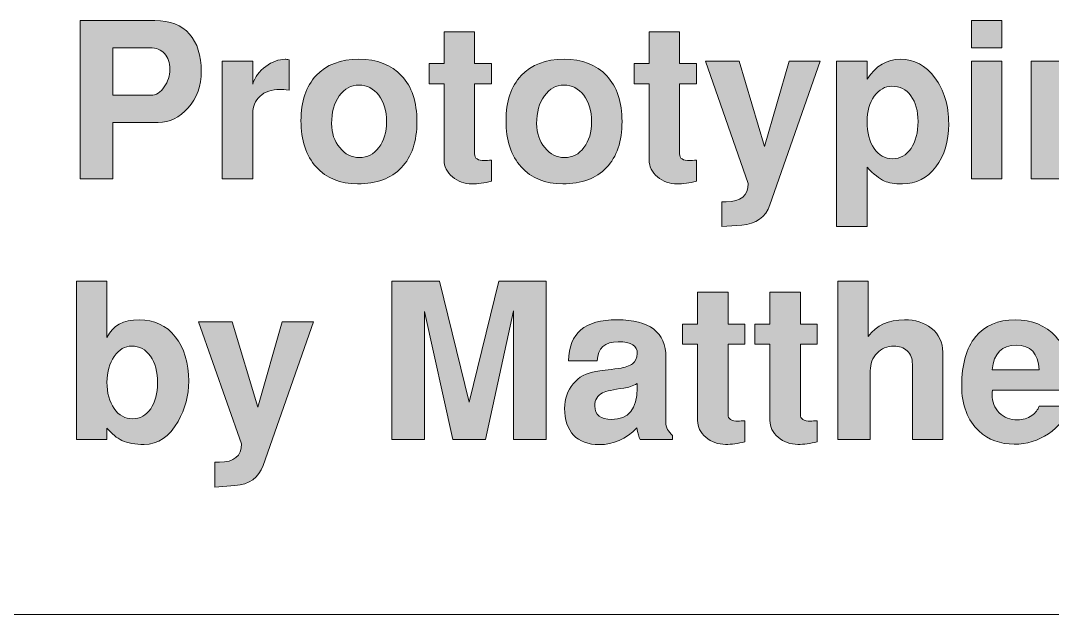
# Model space of a CAD drawing. Header units: inches. Extents: x 0.67 to 3.67, y -4.7 to -0.47.
# Drawn here: x 1.581 to 2.175, y -2.552 to -2.21 of the extents above; entities that cross this region are included whole.
import ezdxf

# ---------------------------------------------------------------- set-up
doc = ezdxf.new("R2010")
doc.units = ezdxf.units.IN
doc.header["$MEASUREMENT"] = 0
doc.layers.add('Layer 1', color=7, linetype='Continuous')

# ---------------------------------------------------------------- blocks, each defined once
blk = doc.blocks.new('block 4')
at = {"layer": 'Layer 1', "color": 7, "lineweight": 5, "true_color": 0xffffff}
blk.add_lwpolyline([(0.87385, -2.5515), (3.67487, -2.5515)], dxfattribs=at)
blk = doc.blocks.new('block 3')
at = {"layer": 'Layer 1'}
blk.add_blockref('block 4', (0, 0), dxfattribs=at)
blk = doc.blocks.new('block 2')
at = {"layer": 'Layer 1'}
blk.add_blockref('block 3', (0, 0), dxfattribs=at)
blk = doc.blocks.new('block 28')
at = {"layer": 'Layer 1', "true_color": 0xed1f24}
h = blk.add_hatch(color=240, dxfattribs=at)
h.dxf.hatch_style = 2
edge = h.paths.add_edge_path()
edge.add_spline(control_points=[(1.68511, -2.23876), (1.68511, -2.24717), (1.6826, -2.25419), (1.67761, -2.25982), (1.67261, -2.26544), (1.66686, -2.26826), (1.66035, -2.26826), (1.66035, -2.26826), (1.63423, -2.26826), (1.63423, -2.26826), (1.63423, -2.26826), (1.63423, -2.30075), (1.63423, -2.30075), (1.63423, -2.30075), (1.61548, -2.30075), (1.61548, -2.30075), (1.61548, -2.30075), (1.61548, -2.20963), (1.61548, -2.20963), (1.61548, -2.20963), (1.65835, -2.20963), (1.65835, -2.20963), (1.66719, -2.20963), (1.67386, -2.21221), (1.67835, -2.21738), (1.68285, -2.22255), (1.68511, -2.22968), (1.68511, -2.23876)], knot_values=[0, 0, 0, 0, 1, 1, 1, 2, 2, 2, 3, 3, 3, 4, 4, 4, 5, 5, 5, 6, 6, 6, 7, 7, 7, 8, 8, 8, 9, 9, 9, 9], degree=3, periodic=1)
edge = h.paths.add_edge_path()
edge.add_spline(control_points=[(1.66698, -2.23763), (1.66698, -2.23388), (1.66598, -2.23088), (1.66398, -2.22863), (1.66198, -2.22638), (1.65919, -2.22525), (1.65561, -2.22525), (1.65561, -2.22525), (1.63423, -2.22525), (1.63423, -2.22525), (1.63423, -2.22525), (1.63423, -2.25263), (1.63423, -2.25263), (1.63423, -2.25263), (1.6561, -2.25263), (1.6561, -2.25263), (1.65911, -2.25263), (1.66169, -2.251), (1.66385, -2.24776), (1.66593, -2.24475), (1.66698, -2.24138), (1.66698, -2.23763)], knot_values=[0, 0, 0, 0, 1, 1, 1, 2, 2, 2, 3, 3, 3, 4, 4, 4, 5, 5, 5, 6, 6, 6, 7, 7, 7, 7], degree=3, periodic=1)
h = blk.add_hatch(color=240, dxfattribs=at)
h.dxf.hatch_style = 2
h.paths.add_polyline_path([(2.14586, -2.22525), (2.12836, -2.22525), (2.12836, -2.20963), (2.14586, -2.20963)])
h.paths.add_polyline_path([(2.14586, -2.30075), (2.12836, -2.30075), (2.12836, -2.23301), (2.14586, -2.23301)])
h = blk.add_hatch(color=240, dxfattribs=at)
h.dxf.hatch_style = 2
edge = h.paths.add_edge_path()
edge.add_spline(control_points=[(1.85211, -2.30213), (1.84802, -2.30313), (1.84431, -2.30363), (1.84098, -2.30363), (1.83657, -2.30363), (1.83278, -2.30227), (1.82961, -2.29957), (1.82644, -2.29686), (1.82486, -2.29363), (1.82486, -2.28988), (1.82486, -2.28988), (1.82486, -2.24601), (1.82486, -2.24601), (1.82486, -2.24601), (1.81623, -2.24601), (1.81623, -2.24601), (1.81623, -2.24601), (1.81623, -2.23438), (1.81623, -2.23438), (1.81623, -2.23438), (1.82486, -2.23438), (1.82486, -2.23438), (1.82486, -2.23438), (1.82486, -2.216), (1.82486, -2.216), (1.82486, -2.216), (1.84236, -2.216), (1.84236, -2.216), (1.84236, -2.216), (1.84236, -2.23438), (1.84236, -2.23438), (1.84236, -2.23438), (1.85211, -2.23438), (1.85211, -2.23438), (1.85211, -2.23438), (1.85211, -2.24601), (1.85211, -2.24601), (1.85211, -2.24601), (1.84236, -2.24601), (1.84236, -2.24601), (1.84236, -2.24601), (1.84236, -2.28638), (1.84236, -2.28638), (1.84236, -2.28896), (1.84431, -2.29026), (1.84823, -2.29026), (1.84915, -2.29017), (1.85044, -2.29009), (1.85211, -2.29001), (1.85211, -2.29001), (1.85211, -2.30213), (1.85211, -2.30213)], knot_values=[0, 0, 0, 0, 1, 1, 1, 2, 2, 2, 3, 3, 3, 4, 4, 4, 5, 5, 5, 6, 6, 6, 7, 7, 7, 8, 8, 8, 9, 9, 9, 10, 10, 10, 11, 11, 11, 12, 12, 12, 13, 13, 13, 14, 14, 14, 15, 15, 15, 16, 16, 16, 17, 17, 17, 17], degree=3, periodic=1)
h = blk.add_hatch(color=240, dxfattribs=at)
h.dxf.hatch_style = 2
edge = h.paths.add_edge_path()
edge.add_spline(control_points=[(1.97011, -2.30213), (1.96602, -2.30313), (1.96231, -2.30363), (1.95898, -2.30363), (1.95457, -2.30363), (1.95078, -2.30227), (1.94761, -2.29957), (1.94444, -2.29686), (1.94286, -2.29363), (1.94286, -2.28988), (1.94286, -2.28988), (1.94286, -2.24601), (1.94286, -2.24601), (1.94286, -2.24601), (1.93423, -2.24601), (1.93423, -2.24601), (1.93423, -2.24601), (1.93423, -2.23438), (1.93423, -2.23438), (1.93423, -2.23438), (1.94286, -2.23438), (1.94286, -2.23438), (1.94286, -2.23438), (1.94286, -2.216), (1.94286, -2.216), (1.94286, -2.216), (1.96036, -2.216), (1.96036, -2.216), (1.96036, -2.216), (1.96036, -2.23438), (1.96036, -2.23438), (1.96036, -2.23438), (1.97011, -2.23438), (1.97011, -2.23438), (1.97011, -2.23438), (1.97011, -2.24601), (1.97011, -2.24601), (1.97011, -2.24601), (1.96036, -2.24601), (1.96036, -2.24601), (1.96036, -2.24601), (1.96036, -2.28638), (1.96036, -2.28638), (1.96036, -2.28896), (1.96231, -2.29026), (1.96623, -2.29026), (1.96715, -2.29017), (1.96844, -2.29009), (1.97011, -2.29001), (1.97011, -2.29001), (1.97011, -2.30213), (1.97011, -2.30213)], knot_values=[0, 0, 0, 0, 1, 1, 1, 2, 2, 2, 3, 3, 3, 4, 4, 4, 5, 5, 5, 6, 6, 6, 7, 7, 7, 8, 8, 8, 9, 9, 9, 10, 10, 10, 11, 11, 11, 12, 12, 12, 13, 13, 13, 14, 14, 14, 15, 15, 15, 16, 16, 16, 17, 17, 17, 17], degree=3, periodic=1)
h = blk.add_hatch(color=240, dxfattribs=at)
h.dxf.hatch_style = 2
edge = h.paths.add_edge_path()
edge.add_spline(control_points=[(1.7356, -2.24963), (1.73327, -2.24938), (1.73156, -2.24925), (1.73048, -2.24925), (1.72556, -2.24925), (1.72171, -2.25057), (1.71891, -2.25319), (1.71612, -2.25582), (1.71473, -2.25913), (1.71473, -2.26313), (1.71473, -2.26313), (1.71473, -2.30075), (1.71473, -2.30075), (1.71473, -2.30075), (1.69722, -2.30075), (1.69722, -2.30075), (1.69722, -2.30075), (1.69722, -2.23301), (1.69722, -2.23301), (1.69722, -2.23301), (1.71473, -2.23301), (1.71473, -2.23301), (1.71473, -2.23301), (1.71473, -2.24613), (1.71473, -2.24613), (1.71598, -2.24213), (1.71848, -2.23876), (1.72223, -2.236), (1.72598, -2.23326), (1.72973, -2.23188), (1.73348, -2.23188), (1.73389, -2.23188), (1.73461, -2.23196), (1.7356, -2.23213), (1.7356, -2.23213), (1.7356, -2.24963), (1.7356, -2.24963)], knot_values=[0, 0, 0, 0, 1, 1, 1, 2, 2, 2, 3, 3, 3, 4, 4, 4, 5, 5, 5, 6, 6, 6, 7, 7, 7, 8, 8, 8, 9, 9, 9, 10, 10, 10, 11, 11, 11, 12, 12, 12, 12], degree=3, periodic=1)
h = blk.add_hatch(color=240, dxfattribs=at)
h.dxf.hatch_style = 2
edge = h.paths.add_edge_path()
edge.add_spline(control_points=[(1.80923, -2.26775), (1.80923, -2.27917), (1.80625, -2.288), (1.80029, -2.29426), (1.79433, -2.3005), (1.78594, -2.30363), (1.7751, -2.30363), (1.76501, -2.30363), (1.75706, -2.30038), (1.75123, -2.29388), (1.7454, -2.28738), (1.74248, -2.2785), (1.74248, -2.26725), (1.74248, -2.25617), (1.7454, -2.2475), (1.75123, -2.24125), (1.75706, -2.23501), (1.76527, -2.23188), (1.77585, -2.23188), (1.78635, -2.23188), (1.79454, -2.23505), (1.80042, -2.24138), (1.80629, -2.24771), (1.80923, -2.2565), (1.80923, -2.26775)], knot_values=[0, 0, 0, 0, 1, 1, 1, 2, 2, 2, 3, 3, 3, 4, 4, 4, 5, 5, 5, 6, 6, 6, 7, 7, 7, 8, 8, 8, 8], degree=3, periodic=1)
edge = h.paths.add_edge_path()
edge.add_spline(control_points=[(1.79173, -2.26782), (1.79173, -2.26158), (1.79023, -2.25652), (1.78722, -2.25261), (1.78423, -2.2487), (1.78044, -2.24675), (1.77585, -2.24675), (1.77127, -2.24675), (1.7675, -2.24883), (1.76454, -2.25298), (1.76158, -2.25714), (1.7601, -2.26246), (1.7601, -2.26893), (1.7601, -2.27434), (1.76166, -2.27895), (1.76479, -2.28277), (1.76792, -2.28659), (1.77168, -2.28851), (1.7761, -2.28851), (1.78069, -2.28851), (1.78444, -2.28657), (1.78735, -2.28271), (1.79027, -2.27885), (1.79173, -2.27389), (1.79173, -2.26782)], knot_values=[0, 0, 0, 0, 1, 1, 1, 2, 2, 2, 3, 3, 3, 4, 4, 4, 5, 5, 5, 6, 6, 6, 7, 7, 7, 8, 8, 8, 8], degree=3, periodic=1)
h = blk.add_hatch(color=240, dxfattribs=at)
h.dxf.hatch_style = 2
edge = h.paths.add_edge_path()
edge.add_spline(control_points=[(1.92724, -2.26775), (1.92724, -2.27917), (1.92426, -2.288), (1.9183, -2.29426), (1.91234, -2.3005), (1.90394, -2.30363), (1.89311, -2.30363), (1.88302, -2.30363), (1.87507, -2.30038), (1.86924, -2.29388), (1.8634, -2.28738), (1.86049, -2.2785), (1.86049, -2.26725), (1.86049, -2.25617), (1.8634, -2.2475), (1.86924, -2.24125), (1.87507, -2.23501), (1.88327, -2.23188), (1.89386, -2.23188), (1.90436, -2.23188), (1.91255, -2.23505), (1.91842, -2.24138), (1.9243, -2.24771), (1.92724, -2.2565), (1.92724, -2.26775)], knot_values=[0, 0, 0, 0, 1, 1, 1, 2, 2, 2, 3, 3, 3, 4, 4, 4, 5, 5, 5, 6, 6, 6, 7, 7, 7, 8, 8, 8, 8], degree=3, periodic=1)
edge = h.paths.add_edge_path()
edge.add_spline(control_points=[(1.90974, -2.26782), (1.90974, -2.26158), (1.90824, -2.25652), (1.90523, -2.25261), (1.90224, -2.2487), (1.89844, -2.24675), (1.89386, -2.24675), (1.88928, -2.24675), (1.8855, -2.24883), (1.88255, -2.25298), (1.87959, -2.25714), (1.87811, -2.26246), (1.87811, -2.26893), (1.87811, -2.27434), (1.87967, -2.27895), (1.8828, -2.28277), (1.88593, -2.28659), (1.88969, -2.28851), (1.89411, -2.28851), (1.8987, -2.28851), (1.90245, -2.28657), (1.90536, -2.28271), (1.90828, -2.27885), (1.90974, -2.27389), (1.90974, -2.26782)], knot_values=[0, 0, 0, 0, 1, 1, 1, 2, 2, 2, 3, 3, 3, 4, 4, 4, 5, 5, 5, 6, 6, 6, 7, 7, 7, 8, 8, 8, 8], degree=3, periodic=1)
h = blk.add_hatch(color=240, dxfattribs=at)
h.dxf.hatch_style = 2
edge = h.paths.add_edge_path()
edge.add_spline(control_points=[(2.11523, -2.26913), (2.11523, -2.27913), (2.11278, -2.28738), (2.10786, -2.29388), (2.10295, -2.30038), (2.09652, -2.30363), (2.08861, -2.30363), (2.08411, -2.30363), (2.08065, -2.30309), (2.07823, -2.302), (2.0754, -2.30075), (2.07207, -2.29809), (2.06824, -2.29401), (2.06824, -2.29401), (2.06824, -2.32825), (2.06824, -2.32825), (2.06824, -2.32825), (2.05073, -2.32825), (2.05073, -2.32825), (2.05073, -2.32825), (2.05073, -2.23301), (2.05073, -2.23301), (2.05073, -2.23301), (2.06824, -2.23301), (2.06824, -2.23301), (2.06824, -2.23301), (2.06824, -2.24325), (2.06824, -2.24325), (2.07332, -2.23567), (2.07973, -2.23188), (2.08748, -2.23188), (2.0954, -2.23188), (2.102, -2.23542), (2.1073, -2.24251), (2.11259, -2.24959), (2.11523, -2.25846), (2.11523, -2.26913)], knot_values=[0, 0, 0, 0, 1, 1, 1, 2, 2, 2, 3, 3, 3, 4, 4, 4, 5, 5, 5, 6, 6, 6, 7, 7, 7, 8, 8, 8, 9, 9, 9, 10, 10, 10, 11, 11, 11, 12, 12, 12, 12], degree=3, periodic=1)
edge = h.paths.add_edge_path()
edge.add_spline(control_points=[(2.09761, -2.26763), (2.09761, -2.26155), (2.09624, -2.25665), (2.09349, -2.25294), (2.09074, -2.24923), (2.08711, -2.24738), (2.08261, -2.24738), (2.07861, -2.24738), (2.07522, -2.24932), (2.07242, -2.25319), (2.06963, -2.25707), (2.06824, -2.26192), (2.06824, -2.26775), (2.06824, -2.27417), (2.06959, -2.27934), (2.0723, -2.28326), (2.07501, -2.28717), (2.07857, -2.28913), (2.08299, -2.28913), (2.08731, -2.28913), (2.09084, -2.28717), (2.09355, -2.28326), (2.09625, -2.27934), (2.09761, -2.27413), (2.09761, -2.26763)], knot_values=[0, 0, 0, 0, 1, 1, 1, 2, 2, 2, 3, 3, 3, 4, 4, 4, 5, 5, 5, 6, 6, 6, 7, 7, 7, 8, 8, 8, 8], degree=3, periodic=1)
h = blk.add_hatch(color=240, dxfattribs=at)
h.dxf.hatch_style = 2
edge = h.paths.add_edge_path()
edge.add_spline(control_points=[(2.223, -2.30075), (2.223, -2.30075), (2.20549, -2.30075), (2.20549, -2.30075), (2.20549, -2.30075), (2.20549, -2.25425), (2.20549, -2.25425), (2.20549, -2.25176), (2.20445, -2.24978), (2.20237, -2.24832), (2.20028, -2.24686), (2.19745, -2.24613), (2.19387, -2.24613), (2.18995, -2.24613), (2.18668, -2.24717), (2.18405, -2.24925), (2.18143, -2.25134), (2.18011, -2.25396), (2.18011, -2.25713), (2.18011, -2.25713), (2.18011, -2.30075), (2.18011, -2.30075), (2.18011, -2.30075), (2.16262, -2.30075), (2.16262, -2.30075), (2.16262, -2.30075), (2.16262, -2.23301), (2.16262, -2.23301), (2.16262, -2.23301), (2.18011, -2.23301), (2.18011, -2.23301), (2.18011, -2.23301), (2.18011, -2.24313), (2.18011, -2.24313), (2.18403, -2.23563), (2.18995, -2.23188), (2.19787, -2.23188), (2.20545, -2.23188), (2.21153, -2.23384), (2.21612, -2.23775), (2.2207, -2.24167), (2.223, -2.24684), (2.223, -2.25326), (2.223, -2.25326), (2.223, -2.30075), (2.223, -2.30075)], knot_values=[0, 0, 0, 0, 1, 1, 1, 2, 2, 2, 3, 3, 3, 4, 4, 4, 5, 5, 5, 6, 6, 6, 7, 7, 7, 8, 8, 8, 9, 9, 9, 10, 10, 10, 11, 11, 11, 12, 12, 12, 13, 13, 13, 14, 14, 14, 15, 15, 15, 15], degree=3, periodic=1)
h = blk.add_hatch(color=240, dxfattribs=at)
h.dxf.hatch_style = 2
edge = h.paths.add_edge_path()
edge.add_spline(control_points=[(2.04136, -2.23301), (2.04136, -2.23301), (2.01236, -2.31576), (2.01236, -2.31576), (2.00986, -2.32284), (2.00444, -2.32671), (1.99611, -2.32738), (1.99611, -2.32738), (1.98461, -2.32825), (1.98461, -2.32825), (1.98461, -2.32825), (1.98461, -2.31388), (1.98461, -2.31388), (1.98461, -2.31388), (1.98724, -2.31388), (1.98724, -2.31388), (1.99565, -2.31388), (1.99986, -2.31038), (1.99986, -2.30338), (1.99986, -2.30338), (1.97523, -2.23301), (1.97523, -2.23301), (1.97523, -2.23301), (1.99461, -2.23301), (1.99461, -2.23301), (1.99461, -2.23301), (2.00924, -2.28213), (2.00924, -2.28213), (2.00924, -2.28213), (2.02336, -2.23301), (2.02336, -2.23301), (2.02336, -2.23301), (2.04136, -2.23301), (2.04136, -2.23301)], knot_values=[0, 0, 0, 0, 1, 1, 1, 2, 2, 2, 3, 3, 3, 4, 4, 4, 5, 5, 5, 6, 6, 6, 7, 7, 7, 8, 8, 8, 9, 9, 9, 10, 10, 10, 11, 11, 11, 11], degree=3, periodic=1)
h = blk.add_hatch(color=240, dxfattribs=at)
h.dxf.hatch_style = 2
edge = h.paths.add_edge_path()
edge.add_spline(control_points=[(1.67786, -2.41725), (1.67786, -2.42542), (1.67581, -2.43313), (1.67173, -2.44038), (1.66673, -2.44921), (1.66023, -2.45363), (1.65223, -2.45363), (1.64706, -2.45363), (1.64281, -2.45287), (1.63948, -2.45138), (1.63656, -2.44996), (1.63369, -2.44758), (1.63085, -2.44425), (1.63085, -2.44425), (1.63085, -2.45075), (1.63085, -2.45075), (1.63085, -2.45075), (1.61336, -2.45075), (1.61336, -2.45075), (1.61336, -2.45075), (1.61336, -2.35963), (1.61336, -2.35963), (1.61336, -2.35963), (1.63085, -2.35963), (1.63085, -2.35963), (1.63085, -2.35963), (1.63085, -2.392), (1.63085, -2.392), (1.6341, -2.38525), (1.64027, -2.38188), (1.64935, -2.38188), (1.6581, -2.38188), (1.66504, -2.38513), (1.67017, -2.39163), (1.67529, -2.39813), (1.67786, -2.40667), (1.67786, -2.41725)], knot_values=[0, 0, 0, 0, 1, 1, 1, 2, 2, 2, 3, 3, 3, 4, 4, 4, 5, 5, 5, 6, 6, 6, 7, 7, 7, 8, 8, 8, 9, 9, 9, 10, 10, 10, 11, 11, 11, 12, 12, 12, 12], degree=3, periodic=1)
edge = h.paths.add_edge_path()
edge.add_spline(control_points=[(1.65998, -2.41825), (1.65998, -2.41184), (1.65861, -2.40669), (1.65587, -2.40281), (1.65313, -2.39894), (1.64952, -2.397), (1.64504, -2.397), (1.64114, -2.397), (1.6378, -2.39898), (1.63502, -2.40294), (1.63224, -2.4069), (1.63085, -2.41188), (1.63085, -2.41787), (1.63085, -2.42405), (1.63222, -2.42908), (1.63496, -2.433), (1.6377, -2.43692), (1.64126, -2.43888), (1.64566, -2.43888), (1.6499, -2.43888), (1.65334, -2.43694), (1.656, -2.43306), (1.65865, -2.42919), (1.65998, -2.42425), (1.65998, -2.41825)], knot_values=[0, 0, 0, 0, 1, 1, 1, 2, 2, 2, 3, 3, 3, 4, 4, 4, 5, 5, 5, 6, 6, 6, 7, 7, 7, 8, 8, 8, 8], degree=3, periodic=1)
h = blk.add_hatch(color=240, dxfattribs=at)
h.dxf.hatch_style = 2
h.paths.add_polyline_path([(1.88361, -2.45075), (1.86486, -2.45075), (1.86486, -2.37675), (1.84861, -2.45075), (1.82986, -2.45075), (1.81361, -2.37713), (1.81361, -2.45075), (1.79486, -2.45075), (1.79486, -2.35963), (1.82229, -2.35963), (1.83923, -2.42939), (1.85634, -2.35963), (1.88361, -2.35963)])
h = blk.add_hatch(color=240, dxfattribs=at)
h.dxf.hatch_style = 2
edge = h.paths.add_edge_path()
edge.add_spline(control_points=[(2.11186, -2.45075), (2.11186, -2.45075), (2.09436, -2.45075), (2.09436, -2.45075), (2.09436, -2.45075), (2.09436, -2.40752), (2.09436, -2.40752), (2.09436, -2.40427), (2.09336, -2.4017), (2.09136, -2.39982), (2.08936, -2.39794), (2.08682, -2.397), (2.08373, -2.397), (2.07982, -2.397), (2.07657, -2.39836), (2.07399, -2.40108), (2.0714, -2.40379), (2.07011, -2.40719), (2.07011, -2.41128), (2.07011, -2.41128), (2.07011, -2.45075), (2.07011, -2.45075), (2.07011, -2.45075), (2.05136, -2.45075), (2.05136, -2.45075), (2.05136, -2.45075), (2.05136, -2.35963), (2.05136, -2.35963), (2.05136, -2.35963), (2.06886, -2.35963), (2.06886, -2.35963), (2.06886, -2.35963), (2.06886, -2.3915), (2.06886, -2.3915), (2.07361, -2.38508), (2.08061, -2.38188), (2.08986, -2.38188), (2.09594, -2.38188), (2.10107, -2.3835), (2.10524, -2.38675), (2.10965, -2.39025), (2.11186, -2.39484), (2.11186, -2.4005), (2.11186, -2.4005), (2.11186, -2.45075), (2.11186, -2.45075)], knot_values=[0, 0, 0, 0, 1, 1, 1, 2, 2, 2, 3, 3, 3, 4, 4, 4, 5, 5, 5, 6, 6, 6, 7, 7, 7, 8, 8, 8, 9, 9, 9, 10, 10, 10, 11, 11, 11, 12, 12, 12, 13, 13, 13, 14, 14, 14, 15, 15, 15, 15], degree=3, periodic=1)
h = blk.add_hatch(color=240, dxfattribs=at)
h.dxf.hatch_style = 2
edge = h.paths.add_edge_path()
edge.add_spline(control_points=[(1.99799, -2.45213), (1.9939, -2.45312), (1.99019, -2.45363), (1.98686, -2.45363), (1.98245, -2.45363), (1.97866, -2.45227), (1.97549, -2.44956), (1.97232, -2.44686), (1.97074, -2.44362), (1.97074, -2.43987), (1.97074, -2.43987), (1.97074, -2.396), (1.97074, -2.396), (1.97074, -2.396), (1.96211, -2.396), (1.96211, -2.396), (1.96211, -2.396), (1.96211, -2.38438), (1.96211, -2.38438), (1.96211, -2.38438), (1.97074, -2.38438), (1.97074, -2.38438), (1.97074, -2.38438), (1.97074, -2.366), (1.97074, -2.366), (1.97074, -2.366), (1.98824, -2.366), (1.98824, -2.366), (1.98824, -2.366), (1.98824, -2.38438), (1.98824, -2.38438), (1.98824, -2.38438), (1.99799, -2.38438), (1.99799, -2.38438), (1.99799, -2.38438), (1.99799, -2.396), (1.99799, -2.396), (1.99799, -2.396), (1.98824, -2.396), (1.98824, -2.396), (1.98824, -2.396), (1.98824, -2.43637), (1.98824, -2.43637), (1.98824, -2.43896), (1.99019, -2.44025), (1.99411, -2.44025), (1.99503, -2.44017), (1.99632, -2.44008), (1.99799, -2.44), (1.99799, -2.44), (1.99799, -2.45213), (1.99799, -2.45213)], knot_values=[0, 0, 0, 0, 1, 1, 1, 2, 2, 2, 3, 3, 3, 4, 4, 4, 5, 5, 5, 6, 6, 6, 7, 7, 7, 8, 8, 8, 9, 9, 9, 10, 10, 10, 11, 11, 11, 12, 12, 12, 13, 13, 13, 14, 14, 14, 15, 15, 15, 16, 16, 16, 17, 17, 17, 17], degree=3, periodic=1)
h = blk.add_hatch(color=240, dxfattribs=at)
h.dxf.hatch_style = 2
edge = h.paths.add_edge_path()
edge.add_spline(control_points=[(2.03962, -2.45213), (2.03553, -2.45312), (2.03182, -2.45363), (2.02849, -2.45363), (2.02407, -2.45363), (2.02028, -2.45227), (2.01712, -2.44956), (2.01395, -2.44686), (2.01236, -2.44362), (2.01236, -2.43987), (2.01236, -2.43987), (2.01236, -2.396), (2.01236, -2.396), (2.01236, -2.396), (2.00374, -2.396), (2.00374, -2.396), (2.00374, -2.396), (2.00374, -2.38438), (2.00374, -2.38438), (2.00374, -2.38438), (2.01236, -2.38438), (2.01236, -2.38438), (2.01236, -2.38438), (2.01236, -2.366), (2.01236, -2.366), (2.01236, -2.366), (2.02987, -2.366), (2.02987, -2.366), (2.02987, -2.366), (2.02987, -2.38438), (2.02987, -2.38438), (2.02987, -2.38438), (2.03962, -2.38438), (2.03962, -2.38438), (2.03962, -2.38438), (2.03962, -2.396), (2.03962, -2.396), (2.03962, -2.396), (2.02987, -2.396), (2.02987, -2.396), (2.02987, -2.396), (2.02987, -2.43637), (2.02987, -2.43637), (2.02987, -2.43896), (2.03182, -2.44025), (2.03574, -2.44025), (2.03666, -2.44017), (2.03795, -2.44008), (2.03962, -2.44), (2.03962, -2.44), (2.03962, -2.45213), (2.03962, -2.45213)], knot_values=[0, 0, 0, 0, 1, 1, 1, 2, 2, 2, 3, 3, 3, 4, 4, 4, 5, 5, 5, 6, 6, 6, 7, 7, 7, 8, 8, 8, 9, 9, 9, 10, 10, 10, 11, 11, 11, 12, 12, 12, 13, 13, 13, 14, 14, 14, 15, 15, 15, 16, 16, 16, 17, 17, 17, 17], degree=3, periodic=1)
h = blk.add_hatch(color=240, dxfattribs=at)
h.dxf.hatch_style = 2
edge = h.paths.add_edge_path()
edge.add_spline(control_points=[(1.74973, -2.383), (1.74973, -2.383), (1.72073, -2.46575), (1.72073, -2.46575), (1.71823, -2.47283), (1.71281, -2.47671), (1.70448, -2.47738), (1.70448, -2.47738), (1.69298, -2.47825), (1.69298, -2.47825), (1.69298, -2.47825), (1.69298, -2.46387), (1.69298, -2.46387), (1.69298, -2.46387), (1.6956, -2.46387), (1.6956, -2.46387), (1.70402, -2.46387), (1.70823, -2.46037), (1.70823, -2.45338), (1.70823, -2.45338), (1.6836, -2.383), (1.6836, -2.383), (1.6836, -2.383), (1.70298, -2.383), (1.70298, -2.383), (1.70298, -2.383), (1.7176, -2.43213), (1.7176, -2.43213), (1.7176, -2.43213), (1.73173, -2.383), (1.73173, -2.383), (1.73173, -2.383), (1.74973, -2.383), (1.74973, -2.383)], knot_values=[0, 0, 0, 0, 1, 1, 1, 2, 2, 2, 3, 3, 3, 4, 4, 4, 5, 5, 5, 6, 6, 6, 7, 7, 7, 8, 8, 8, 9, 9, 9, 10, 10, 10, 11, 11, 11, 11], degree=3, periodic=1)
h = blk.add_hatch(color=240, dxfattribs=at)
h.dxf.hatch_style = 2
edge = h.paths.add_edge_path()
edge.add_spline(control_points=[(1.95636, -2.45075), (1.95636, -2.45075), (1.93774, -2.45075), (1.93774, -2.45075), (1.9369, -2.44942), (1.93627, -2.44721), (1.93586, -2.44413), (1.92944, -2.45054), (1.92223, -2.45375), (1.91423, -2.45375), (1.90774, -2.45375), (1.90278, -2.45194), (1.89936, -2.44832), (1.89594, -2.44469), (1.89423, -2.43954), (1.89423, -2.43287), (1.89423, -2.42737), (1.89586, -2.42267), (1.89911, -2.41875), (1.90236, -2.41484), (1.90673, -2.41246), (1.91223, -2.41163), (1.91482, -2.4113), (1.91919, -2.41071), (1.92536, -2.40988), (1.92902, -2.40929), (1.93167, -2.4084), (1.9333, -2.40719), (1.93492, -2.40598), (1.93582, -2.40405), (1.93599, -2.40137), (1.93623, -2.3968), (1.93261, -2.3945), (1.92511, -2.3945), (1.91728, -2.3945), (1.91324, -2.39817), (1.91298, -2.4055), (1.91298, -2.4055), (1.89636, -2.4055), (1.89636, -2.4055), (1.89669, -2.3975), (1.89909, -2.39156), (1.90354, -2.38769), (1.90801, -2.38382), (1.91498, -2.38188), (1.92449, -2.38188), (1.94315, -2.38188), (1.95249, -2.38909), (1.95249, -2.4035), (1.95249, -2.4035), (1.95249, -2.44088), (1.95249, -2.44088), (1.95249, -2.44379), (1.95378, -2.44634), (1.95636, -2.4485), (1.95636, -2.4485), (1.95636, -2.45075), (1.95636, -2.45075)], knot_values=[0, 0, 0, 0, 1, 1, 1, 2, 2, 2, 3, 3, 3, 4, 4, 4, 5, 5, 5, 6, 6, 6, 7, 7, 7, 8, 8, 8, 9, 9, 9, 10, 10, 10, 11, 11, 11, 12, 12, 12, 13, 13, 13, 14, 14, 14, 15, 15, 15, 16, 16, 16, 17, 17, 17, 18, 18, 18, 19, 19, 19, 19], degree=3, periodic=1)
edge = h.paths.add_edge_path()
edge.add_spline(control_points=[(1.93599, -2.42125), (1.93599, -2.42125), (1.93599, -2.41863), (1.93599, -2.41863), (1.93347, -2.42004), (1.93091, -2.42092), (1.92832, -2.42125), (1.92221, -2.422), (1.9181, -2.42292), (1.91601, -2.424), (1.91307, -2.42542), (1.91161, -2.42792), (1.91161, -2.4315), (1.91161, -2.43667), (1.91484, -2.43925), (1.92128, -2.43925), (1.93108, -2.43925), (1.93599, -2.43325), (1.93599, -2.42125)], knot_values=[0, 0, 0, 0, 1, 1, 1, 2, 2, 2, 3, 3, 3, 4, 4, 4, 5, 5, 5, 6, 6, 6, 6], degree=3, periodic=1)
h = blk.add_hatch(color=240, dxfattribs=at)
h.dxf.hatch_style = 2
edge = h.paths.add_edge_path()
edge.add_spline(control_points=[(2.18574, -2.417), (2.18574, -2.419), (2.18562, -2.4208), (2.18537, -2.42238), (2.18537, -2.42238), (2.14049, -2.42238), (2.14049, -2.42238), (2.14033, -2.42288), (2.14025, -2.42367), (2.14025, -2.42475), (2.14025, -2.42917), (2.1416, -2.43273), (2.14433, -2.43544), (2.14705, -2.43815), (2.1506, -2.4395), (2.15498, -2.4395), (2.15787, -2.4395), (2.16056, -2.43867), (2.16303, -2.437), (2.16526, -2.43542), (2.16667, -2.43363), (2.16724, -2.43163), (2.16724, -2.43163), (2.18499, -2.43163), (2.18499, -2.43163), (2.18266, -2.43821), (2.17855, -2.4435), (2.17268, -2.4475), (2.1668, -2.4515), (2.16024, -2.4535), (2.15299, -2.4535), (2.14491, -2.4535), (2.13812, -2.45096), (2.13262, -2.44588), (2.12603, -2.43979), (2.12274, -2.43108), (2.12274, -2.41975), (2.12274, -2.40759), (2.12539, -2.39823), (2.13068, -2.39169), (2.13597, -2.38515), (2.14358, -2.38188), (2.15349, -2.38188), (2.16316, -2.38188), (2.17095, -2.3851), (2.17687, -2.39156), (2.18279, -2.39802), (2.18574, -2.4065), (2.18574, -2.417)], knot_values=[0, 0, 0, 0, 1, 1, 1, 2, 2, 2, 3, 3, 3, 4, 4, 4, 5, 5, 5, 6, 6, 6, 7, 7, 7, 8, 8, 8, 9, 9, 9, 10, 10, 10, 11, 11, 11, 12, 12, 12, 13, 13, 13, 14, 14, 14, 15, 15, 15, 16, 16, 16, 16], degree=3, periodic=1)
edge = h.paths.add_edge_path()
edge.add_spline(control_points=[(2.16724, -2.41062), (2.16673, -2.40121), (2.16236, -2.3965), (2.15412, -2.3965), (2.14579, -2.3965), (2.14117, -2.40121), (2.14025, -2.41062), (2.14025, -2.41062), (2.16724, -2.41062), (2.16724, -2.41062)], knot_values=[0, 0, 0, 0, 1, 1, 1, 2, 2, 2, 3, 3, 3, 3], degree=3, periodic=1)
at = {"layer": 'Layer 1', "lineweight": 0}
for points in [[(2.14586, -2.22525), (2.12836, -2.22525), (2.12836, -2.20963), (2.14586, -2.20963), (2.14586, -2.22525)], [(2.14586, -2.30075), (2.12836, -2.30075), (2.12836, -2.23301), (2.14586, -2.23301), (2.14586, -2.30075)], [(1.88361, -2.45075), (1.86486, -2.45075), (1.86486, -2.37675), (1.84861, -2.45075), (1.82986, -2.45075), (1.81361, -2.37713), (1.81361, -2.45075), (1.79486, -2.45075), (1.79486, -2.35963), (1.82229, -2.35963), (1.83923, -2.42939), (1.85634, -2.35963), (1.88361, -2.35963), (1.88361, -2.45075)]]:
    blk.add_lwpolyline(points, dxfattribs=at)
for points, knots in [([(1.68511, -2.23876), (1.68511, -2.24717), (1.6826, -2.25419), (1.67761, -2.25982), (1.67261, -2.26544), (1.66686, -2.26826), (1.66035, -2.26826), (1.66035, -2.26826), (1.63423, -2.26826), (1.63423, -2.26826), (1.63423, -2.26826), (1.63423, -2.30075), (1.63423, -2.30075), (1.63423, -2.30075), (1.61548, -2.30075), (1.61548, -2.30075), (1.61548, -2.30075), (1.61548, -2.20963), (1.61548, -2.20963), (1.61548, -2.20963), (1.65835, -2.20963), (1.65835, -2.20963), (1.66719, -2.20963), (1.67386, -2.21221), (1.67835, -2.21738), (1.68285, -2.22255), (1.68511, -2.22968), (1.68511, -2.23876)], [0, 0, 0, 0, 1, 1, 1, 2, 2, 2, 3, 3, 3, 4, 4, 4, 5, 5, 5, 6, 6, 6, 7, 7, 7, 8, 8, 8, 9, 9, 9, 9]), ([(1.85211, -2.30213), (1.84802, -2.30313), (1.84431, -2.30363), (1.84098, -2.30363), (1.83657, -2.30363), (1.83278, -2.30227), (1.82961, -2.29957), (1.82644, -2.29686), (1.82486, -2.29363), (1.82486, -2.28988), (1.82486, -2.28988), (1.82486, -2.24601), (1.82486, -2.24601), (1.82486, -2.24601), (1.81623, -2.24601), (1.81623, -2.24601), (1.81623, -2.24601), (1.81623, -2.23438), (1.81623, -2.23438), (1.81623, -2.23438), (1.82486, -2.23438), (1.82486, -2.23438), (1.82486, -2.23438), (1.82486, -2.216), (1.82486, -2.216), (1.82486, -2.216), (1.84236, -2.216), (1.84236, -2.216), (1.84236, -2.216), (1.84236, -2.23438), (1.84236, -2.23438), (1.84236, -2.23438), (1.85211, -2.23438), (1.85211, -2.23438), (1.85211, -2.23438), (1.85211, -2.24601), (1.85211, -2.24601), (1.85211, -2.24601), (1.84236, -2.24601), (1.84236, -2.24601), (1.84236, -2.24601), (1.84236, -2.28638), (1.84236, -2.28638), (1.84236, -2.28896), (1.84431, -2.29026), (1.84823, -2.29026), (1.84915, -2.29017), (1.85044, -2.29009), (1.85211, -2.29001), (1.85211, -2.29001), (1.85211, -2.30213), (1.85211, -2.30213)], [0, 0, 0, 0, 1, 1, 1, 2, 2, 2, 3, 3, 3, 4, 4, 4, 5, 5, 5, 6, 6, 6, 7, 7, 7, 8, 8, 8, 9, 9, 9, 10, 10, 10, 11, 11, 11, 12, 12, 12, 13, 13, 13, 14, 14, 14, 15, 15, 15, 16, 16, 16, 17, 17, 17, 17]), ([(1.97011, -2.30213), (1.96602, -2.30313), (1.96231, -2.30363), (1.95898, -2.30363), (1.95457, -2.30363), (1.95078, -2.30227), (1.94761, -2.29957), (1.94444, -2.29686), (1.94286, -2.29363), (1.94286, -2.28988), (1.94286, -2.28988), (1.94286, -2.24601), (1.94286, -2.24601), (1.94286, -2.24601), (1.93423, -2.24601), (1.93423, -2.24601), (1.93423, -2.24601), (1.93423, -2.23438), (1.93423, -2.23438), (1.93423, -2.23438), (1.94286, -2.23438), (1.94286, -2.23438), (1.94286, -2.23438), (1.94286, -2.216), (1.94286, -2.216), (1.94286, -2.216), (1.96036, -2.216), (1.96036, -2.216), (1.96036, -2.216), (1.96036, -2.23438), (1.96036, -2.23438), (1.96036, -2.23438), (1.97011, -2.23438), (1.97011, -2.23438), (1.97011, -2.23438), (1.97011, -2.24601), (1.97011, -2.24601), (1.97011, -2.24601), (1.96036, -2.24601), (1.96036, -2.24601), (1.96036, -2.24601), (1.96036, -2.28638), (1.96036, -2.28638), (1.96036, -2.28896), (1.96231, -2.29026), (1.96623, -2.29026), (1.96715, -2.29017), (1.96844, -2.29009), (1.97011, -2.29001), (1.97011, -2.29001), (1.97011, -2.30213), (1.97011, -2.30213)], [0, 0, 0, 0, 1, 1, 1, 2, 2, 2, 3, 3, 3, 4, 4, 4, 5, 5, 5, 6, 6, 6, 7, 7, 7, 8, 8, 8, 9, 9, 9, 10, 10, 10, 11, 11, 11, 12, 12, 12, 13, 13, 13, 14, 14, 14, 15, 15, 15, 16, 16, 16, 17, 17, 17, 17]), ([(1.66698, -2.23763), (1.66698, -2.23388), (1.66598, -2.23088), (1.66398, -2.22863), (1.66198, -2.22638), (1.65919, -2.22525), (1.65561, -2.22525), (1.65561, -2.22525), (1.63423, -2.22525), (1.63423, -2.22525), (1.63423, -2.22525), (1.63423, -2.25263), (1.63423, -2.25263), (1.63423, -2.25263), (1.6561, -2.25263), (1.6561, -2.25263), (1.65911, -2.25263), (1.66169, -2.251), (1.66385, -2.24776), (1.66593, -2.24475), (1.66698, -2.24138), (1.66698, -2.23763)], [0, 0, 0, 0, 1, 1, 1, 2, 2, 2, 3, 3, 3, 4, 4, 4, 5, 5, 5, 6, 6, 6, 7, 7, 7, 7]), ([(1.7356, -2.24963), (1.73327, -2.24938), (1.73156, -2.24925), (1.73048, -2.24925), (1.72556, -2.24925), (1.72171, -2.25057), (1.71891, -2.25319), (1.71612, -2.25582), (1.71473, -2.25913), (1.71473, -2.26313), (1.71473, -2.26313), (1.71473, -2.30075), (1.71473, -2.30075), (1.71473, -2.30075), (1.69722, -2.30075), (1.69722, -2.30075), (1.69722, -2.30075), (1.69722, -2.23301), (1.69722, -2.23301), (1.69722, -2.23301), (1.71473, -2.23301), (1.71473, -2.23301), (1.71473, -2.23301), (1.71473, -2.24613), (1.71473, -2.24613), (1.71598, -2.24213), (1.71848, -2.23876), (1.72223, -2.236), (1.72598, -2.23326), (1.72973, -2.23188), (1.73348, -2.23188), (1.73389, -2.23188), (1.73461, -2.23196), (1.7356, -2.23213), (1.7356, -2.23213), (1.7356, -2.24963), (1.7356, -2.24963)], [0, 0, 0, 0, 1, 1, 1, 2, 2, 2, 3, 3, 3, 4, 4, 4, 5, 5, 5, 6, 6, 6, 7, 7, 7, 8, 8, 8, 9, 9, 9, 10, 10, 10, 11, 11, 11, 12, 12, 12, 12]), ([(1.80923, -2.26775), (1.80923, -2.27917), (1.80625, -2.288), (1.80029, -2.29426), (1.79433, -2.3005), (1.78594, -2.30363), (1.7751, -2.30363), (1.76501, -2.30363), (1.75706, -2.30038), (1.75123, -2.29388), (1.7454, -2.28738), (1.74248, -2.2785), (1.74248, -2.26725), (1.74248, -2.25617), (1.7454, -2.2475), (1.75123, -2.24125), (1.75706, -2.23501), (1.76527, -2.23188), (1.77585, -2.23188), (1.78635, -2.23188), (1.79454, -2.23505), (1.80042, -2.24138), (1.80629, -2.24771), (1.80923, -2.2565), (1.80923, -2.26775)], [0, 0, 0, 0, 1, 1, 1, 2, 2, 2, 3, 3, 3, 4, 4, 4, 5, 5, 5, 6, 6, 6, 7, 7, 7, 8, 8, 8, 8]), ([(1.92724, -2.26775), (1.92724, -2.27917), (1.92426, -2.288), (1.9183, -2.29426), (1.91234, -2.3005), (1.90394, -2.30363), (1.89311, -2.30363), (1.88302, -2.30363), (1.87507, -2.30038), (1.86924, -2.29388), (1.8634, -2.28738), (1.86049, -2.2785), (1.86049, -2.26725), (1.86049, -2.25617), (1.8634, -2.2475), (1.86924, -2.24125), (1.87507, -2.23501), (1.88327, -2.23188), (1.89386, -2.23188), (1.90436, -2.23188), (1.91255, -2.23505), (1.91842, -2.24138), (1.9243, -2.24771), (1.92724, -2.2565), (1.92724, -2.26775)], [0, 0, 0, 0, 1, 1, 1, 2, 2, 2, 3, 3, 3, 4, 4, 4, 5, 5, 5, 6, 6, 6, 7, 7, 7, 8, 8, 8, 8]), ([(2.11523, -2.26913), (2.11523, -2.27913), (2.11278, -2.28738), (2.10786, -2.29388), (2.10295, -2.30038), (2.09652, -2.30363), (2.08861, -2.30363), (2.08411, -2.30363), (2.08065, -2.30309), (2.07823, -2.302), (2.0754, -2.30075), (2.07207, -2.29809), (2.06824, -2.29401), (2.06824, -2.29401), (2.06824, -2.32825), (2.06824, -2.32825), (2.06824, -2.32825), (2.05073, -2.32825), (2.05073, -2.32825), (2.05073, -2.32825), (2.05073, -2.23301), (2.05073, -2.23301), (2.05073, -2.23301), (2.06824, -2.23301), (2.06824, -2.23301), (2.06824, -2.23301), (2.06824, -2.24325), (2.06824, -2.24325), (2.07332, -2.23567), (2.07973, -2.23188), (2.08748, -2.23188), (2.0954, -2.23188), (2.102, -2.23542), (2.1073, -2.24251), (2.11259, -2.24959), (2.11523, -2.25846), (2.11523, -2.26913)], [0, 0, 0, 0, 1, 1, 1, 2, 2, 2, 3, 3, 3, 4, 4, 4, 5, 5, 5, 6, 6, 6, 7, 7, 7, 8, 8, 8, 9, 9, 9, 10, 10, 10, 11, 11, 11, 12, 12, 12, 12]), ([(2.223, -2.30075), (2.223, -2.30075), (2.20549, -2.30075), (2.20549, -2.30075), (2.20549, -2.30075), (2.20549, -2.25425), (2.20549, -2.25425), (2.20549, -2.25176), (2.20445, -2.24978), (2.20237, -2.24832), (2.20028, -2.24686), (2.19745, -2.24613), (2.19387, -2.24613), (2.18995, -2.24613), (2.18668, -2.24717), (2.18405, -2.24925), (2.18143, -2.25134), (2.18011, -2.25396), (2.18011, -2.25713), (2.18011, -2.25713), (2.18011, -2.30075), (2.18011, -2.30075), (2.18011, -2.30075), (2.16262, -2.30075), (2.16262, -2.30075), (2.16262, -2.30075), (2.16262, -2.23301), (2.16262, -2.23301), (2.16262, -2.23301), (2.18011, -2.23301), (2.18011, -2.23301), (2.18011, -2.23301), (2.18011, -2.24313), (2.18011, -2.24313), (2.18403, -2.23563), (2.18995, -2.23188), (2.19787, -2.23188), (2.20545, -2.23188), (2.21153, -2.23384), (2.21612, -2.23775), (2.2207, -2.24167), (2.223, -2.24684), (2.223, -2.25326), (2.223, -2.25326), (2.223, -2.30075), (2.223, -2.30075)], [0, 0, 0, 0, 1, 1, 1, 2, 2, 2, 3, 3, 3, 4, 4, 4, 5, 5, 5, 6, 6, 6, 7, 7, 7, 8, 8, 8, 9, 9, 9, 10, 10, 10, 11, 11, 11, 12, 12, 12, 13, 13, 13, 14, 14, 14, 15, 15, 15, 15]), ([(2.04136, -2.23301), (2.04136, -2.23301), (2.01236, -2.31576), (2.01236, -2.31576), (2.00986, -2.32284), (2.00444, -2.32671), (1.99611, -2.32738), (1.99611, -2.32738), (1.98461, -2.32825), (1.98461, -2.32825), (1.98461, -2.32825), (1.98461, -2.31388), (1.98461, -2.31388), (1.98461, -2.31388), (1.98724, -2.31388), (1.98724, -2.31388), (1.99565, -2.31388), (1.99986, -2.31038), (1.99986, -2.30338), (1.99986, -2.30338), (1.97523, -2.23301), (1.97523, -2.23301), (1.97523, -2.23301), (1.99461, -2.23301), (1.99461, -2.23301), (1.99461, -2.23301), (2.00924, -2.28213), (2.00924, -2.28213), (2.00924, -2.28213), (2.02336, -2.23301), (2.02336, -2.23301), (2.02336, -2.23301), (2.04136, -2.23301), (2.04136, -2.23301)], [0, 0, 0, 0, 1, 1, 1, 2, 2, 2, 3, 3, 3, 4, 4, 4, 5, 5, 5, 6, 6, 6, 7, 7, 7, 8, 8, 8, 9, 9, 9, 10, 10, 10, 11, 11, 11, 11]), ([(1.79173, -2.26782), (1.79173, -2.26158), (1.79023, -2.25652), (1.78722, -2.25261), (1.78423, -2.2487), (1.78044, -2.24675), (1.77585, -2.24675), (1.77127, -2.24675), (1.7675, -2.24883), (1.76454, -2.25298), (1.76158, -2.25714), (1.7601, -2.26246), (1.7601, -2.26893), (1.7601, -2.27434), (1.76166, -2.27895), (1.76479, -2.28277), (1.76792, -2.28659), (1.77168, -2.28851), (1.7761, -2.28851), (1.78069, -2.28851), (1.78444, -2.28657), (1.78735, -2.28271), (1.79027, -2.27885), (1.79173, -2.27389), (1.79173, -2.26782)], [0, 0, 0, 0, 1, 1, 1, 2, 2, 2, 3, 3, 3, 4, 4, 4, 5, 5, 5, 6, 6, 6, 7, 7, 7, 8, 8, 8, 8]), ([(1.90974, -2.26782), (1.90974, -2.26158), (1.90824, -2.25652), (1.90523, -2.25261), (1.90224, -2.2487), (1.89844, -2.24675), (1.89386, -2.24675), (1.88928, -2.24675), (1.8855, -2.24883), (1.88255, -2.25298), (1.87959, -2.25714), (1.87811, -2.26246), (1.87811, -2.26893), (1.87811, -2.27434), (1.87967, -2.27895), (1.8828, -2.28277), (1.88593, -2.28659), (1.88969, -2.28851), (1.89411, -2.28851), (1.8987, -2.28851), (1.90245, -2.28657), (1.90536, -2.28271), (1.90828, -2.27885), (1.90974, -2.27389), (1.90974, -2.26782)], [0, 0, 0, 0, 1, 1, 1, 2, 2, 2, 3, 3, 3, 4, 4, 4, 5, 5, 5, 6, 6, 6, 7, 7, 7, 8, 8, 8, 8]), ([(2.09761, -2.26763), (2.09761, -2.26155), (2.09624, -2.25665), (2.09349, -2.25294), (2.09074, -2.24923), (2.08711, -2.24738), (2.08261, -2.24738), (2.07861, -2.24738), (2.07522, -2.24932), (2.07242, -2.25319), (2.06963, -2.25707), (2.06824, -2.26192), (2.06824, -2.26775), (2.06824, -2.27417), (2.06959, -2.27934), (2.0723, -2.28326), (2.07501, -2.28717), (2.07857, -2.28913), (2.08299, -2.28913), (2.08731, -2.28913), (2.09084, -2.28717), (2.09355, -2.28326), (2.09625, -2.27934), (2.09761, -2.27413), (2.09761, -2.26763)], [0, 0, 0, 0, 1, 1, 1, 2, 2, 2, 3, 3, 3, 4, 4, 4, 5, 5, 5, 6, 6, 6, 7, 7, 7, 8, 8, 8, 8]), ([(1.67786, -2.41725), (1.67786, -2.42542), (1.67581, -2.43313), (1.67173, -2.44038), (1.66673, -2.44921), (1.66023, -2.45363), (1.65223, -2.45363), (1.64706, -2.45363), (1.64281, -2.45287), (1.63948, -2.45138), (1.63656, -2.44996), (1.63369, -2.44758), (1.63085, -2.44425), (1.63085, -2.44425), (1.63085, -2.45075), (1.63085, -2.45075), (1.63085, -2.45075), (1.61336, -2.45075), (1.61336, -2.45075), (1.61336, -2.45075), (1.61336, -2.35963), (1.61336, -2.35963), (1.61336, -2.35963), (1.63085, -2.35963), (1.63085, -2.35963), (1.63085, -2.35963), (1.63085, -2.392), (1.63085, -2.392), (1.6341, -2.38525), (1.64027, -2.38188), (1.64935, -2.38188), (1.6581, -2.38188), (1.66504, -2.38513), (1.67017, -2.39163), (1.67529, -2.39813), (1.67786, -2.40667), (1.67786, -2.41725)], [0, 0, 0, 0, 1, 1, 1, 2, 2, 2, 3, 3, 3, 4, 4, 4, 5, 5, 5, 6, 6, 6, 7, 7, 7, 8, 8, 8, 9, 9, 9, 10, 10, 10, 11, 11, 11, 12, 12, 12, 12]), ([(2.11186, -2.45075), (2.11186, -2.45075), (2.09436, -2.45075), (2.09436, -2.45075), (2.09436, -2.45075), (2.09436, -2.40752), (2.09436, -2.40752), (2.09436, -2.40427), (2.09336, -2.4017), (2.09136, -2.39982), (2.08936, -2.39794), (2.08682, -2.397), (2.08373, -2.397), (2.07982, -2.397), (2.07657, -2.39836), (2.07399, -2.40108), (2.0714, -2.40379), (2.07011, -2.40719), (2.07011, -2.41128), (2.07011, -2.41128), (2.07011, -2.45075), (2.07011, -2.45075), (2.07011, -2.45075), (2.05136, -2.45075), (2.05136, -2.45075), (2.05136, -2.45075), (2.05136, -2.35963), (2.05136, -2.35963), (2.05136, -2.35963), (2.06886, -2.35963), (2.06886, -2.35963), (2.06886, -2.35963), (2.06886, -2.3915), (2.06886, -2.3915), (2.07361, -2.38508), (2.08061, -2.38188), (2.08986, -2.38188), (2.09594, -2.38188), (2.10107, -2.3835), (2.10524, -2.38675), (2.10965, -2.39025), (2.11186, -2.39484), (2.11186, -2.4005), (2.11186, -2.4005), (2.11186, -2.45075), (2.11186, -2.45075)], [0, 0, 0, 0, 1, 1, 1, 2, 2, 2, 3, 3, 3, 4, 4, 4, 5, 5, 5, 6, 6, 6, 7, 7, 7, 8, 8, 8, 9, 9, 9, 10, 10, 10, 11, 11, 11, 12, 12, 12, 13, 13, 13, 14, 14, 14, 15, 15, 15, 15]), ([(1.99799, -2.45213), (1.9939, -2.45312), (1.99019, -2.45363), (1.98686, -2.45363), (1.98245, -2.45363), (1.97866, -2.45227), (1.97549, -2.44956), (1.97232, -2.44686), (1.97074, -2.44362), (1.97074, -2.43987), (1.97074, -2.43987), (1.97074, -2.396), (1.97074, -2.396), (1.97074, -2.396), (1.96211, -2.396), (1.96211, -2.396), (1.96211, -2.396), (1.96211, -2.38438), (1.96211, -2.38438), (1.96211, -2.38438), (1.97074, -2.38438), (1.97074, -2.38438), (1.97074, -2.38438), (1.97074, -2.366), (1.97074, -2.366), (1.97074, -2.366), (1.98824, -2.366), (1.98824, -2.366), (1.98824, -2.366), (1.98824, -2.38438), (1.98824, -2.38438), (1.98824, -2.38438), (1.99799, -2.38438), (1.99799, -2.38438), (1.99799, -2.38438), (1.99799, -2.396), (1.99799, -2.396), (1.99799, -2.396), (1.98824, -2.396), (1.98824, -2.396), (1.98824, -2.396), (1.98824, -2.43637), (1.98824, -2.43637), (1.98824, -2.43896), (1.99019, -2.44025), (1.99411, -2.44025), (1.99503, -2.44017), (1.99632, -2.44008), (1.99799, -2.44), (1.99799, -2.44), (1.99799, -2.45213), (1.99799, -2.45213)], [0, 0, 0, 0, 1, 1, 1, 2, 2, 2, 3, 3, 3, 4, 4, 4, 5, 5, 5, 6, 6, 6, 7, 7, 7, 8, 8, 8, 9, 9, 9, 10, 10, 10, 11, 11, 11, 12, 12, 12, 13, 13, 13, 14, 14, 14, 15, 15, 15, 16, 16, 16, 17, 17, 17, 17]), ([(2.03962, -2.45213), (2.03553, -2.45312), (2.03182, -2.45363), (2.02849, -2.45363), (2.02407, -2.45363), (2.02028, -2.45227), (2.01712, -2.44956), (2.01395, -2.44686), (2.01236, -2.44362), (2.01236, -2.43987), (2.01236, -2.43987), (2.01236, -2.396), (2.01236, -2.396), (2.01236, -2.396), (2.00374, -2.396), (2.00374, -2.396), (2.00374, -2.396), (2.00374, -2.38438), (2.00374, -2.38438), (2.00374, -2.38438), (2.01236, -2.38438), (2.01236, -2.38438), (2.01236, -2.38438), (2.01236, -2.366), (2.01236, -2.366), (2.01236, -2.366), (2.02987, -2.366), (2.02987, -2.366), (2.02987, -2.366), (2.02987, -2.38438), (2.02987, -2.38438), (2.02987, -2.38438), (2.03962, -2.38438), (2.03962, -2.38438), (2.03962, -2.38438), (2.03962, -2.396), (2.03962, -2.396), (2.03962, -2.396), (2.02987, -2.396), (2.02987, -2.396), (2.02987, -2.396), (2.02987, -2.43637), (2.02987, -2.43637), (2.02987, -2.43896), (2.03182, -2.44025), (2.03574, -2.44025), (2.03666, -2.44017), (2.03795, -2.44008), (2.03962, -2.44), (2.03962, -2.44), (2.03962, -2.45213), (2.03962, -2.45213)], [0, 0, 0, 0, 1, 1, 1, 2, 2, 2, 3, 3, 3, 4, 4, 4, 5, 5, 5, 6, 6, 6, 7, 7, 7, 8, 8, 8, 9, 9, 9, 10, 10, 10, 11, 11, 11, 12, 12, 12, 13, 13, 13, 14, 14, 14, 15, 15, 15, 16, 16, 16, 17, 17, 17, 17]), ([(1.74973, -2.383), (1.74973, -2.383), (1.72073, -2.46575), (1.72073, -2.46575), (1.71823, -2.47283), (1.71281, -2.47671), (1.70448, -2.47738), (1.70448, -2.47738), (1.69298, -2.47825), (1.69298, -2.47825), (1.69298, -2.47825), (1.69298, -2.46387), (1.69298, -2.46387), (1.69298, -2.46387), (1.6956, -2.46387), (1.6956, -2.46387), (1.70402, -2.46387), (1.70823, -2.46037), (1.70823, -2.45338), (1.70823, -2.45338), (1.6836, -2.383), (1.6836, -2.383), (1.6836, -2.383), (1.70298, -2.383), (1.70298, -2.383), (1.70298, -2.383), (1.7176, -2.43213), (1.7176, -2.43213), (1.7176, -2.43213), (1.73173, -2.383), (1.73173, -2.383), (1.73173, -2.383), (1.74973, -2.383), (1.74973, -2.383)], [0, 0, 0, 0, 1, 1, 1, 2, 2, 2, 3, 3, 3, 4, 4, 4, 5, 5, 5, 6, 6, 6, 7, 7, 7, 8, 8, 8, 9, 9, 9, 10, 10, 10, 11, 11, 11, 11]), ([(1.95636, -2.45075), (1.95636, -2.45075), (1.93774, -2.45075), (1.93774, -2.45075), (1.9369, -2.44942), (1.93627, -2.44721), (1.93586, -2.44413), (1.92944, -2.45054), (1.92223, -2.45375), (1.91423, -2.45375), (1.90774, -2.45375), (1.90278, -2.45194), (1.89936, -2.44832), (1.89594, -2.44469), (1.89423, -2.43954), (1.89423, -2.43287), (1.89423, -2.42737), (1.89586, -2.42267), (1.89911, -2.41875), (1.90236, -2.41484), (1.90673, -2.41246), (1.91223, -2.41163), (1.91482, -2.4113), (1.91919, -2.41071), (1.92536, -2.40988), (1.92902, -2.40929), (1.93167, -2.4084), (1.9333, -2.40719), (1.93492, -2.40598), (1.93582, -2.40405), (1.93599, -2.40137), (1.93623, -2.3968), (1.93261, -2.3945), (1.92511, -2.3945), (1.91728, -2.3945), (1.91324, -2.39817), (1.91298, -2.4055), (1.91298, -2.4055), (1.89636, -2.4055), (1.89636, -2.4055), (1.89669, -2.3975), (1.89909, -2.39156), (1.90354, -2.38769), (1.90801, -2.38382), (1.91498, -2.38188), (1.92449, -2.38188), (1.94315, -2.38188), (1.95249, -2.38909), (1.95249, -2.4035), (1.95249, -2.4035), (1.95249, -2.44088), (1.95249, -2.44088), (1.95249, -2.44379), (1.95378, -2.44634), (1.95636, -2.4485), (1.95636, -2.4485), (1.95636, -2.45075), (1.95636, -2.45075)], [0, 0, 0, 0, 1, 1, 1, 2, 2, 2, 3, 3, 3, 4, 4, 4, 5, 5, 5, 6, 6, 6, 7, 7, 7, 8, 8, 8, 9, 9, 9, 10, 10, 10, 11, 11, 11, 12, 12, 12, 13, 13, 13, 14, 14, 14, 15, 15, 15, 16, 16, 16, 17, 17, 17, 18, 18, 18, 19, 19, 19, 19]), ([(2.18574, -2.417), (2.18574, -2.419), (2.18562, -2.4208), (2.18537, -2.42238), (2.18537, -2.42238), (2.14049, -2.42238), (2.14049, -2.42238), (2.14033, -2.42288), (2.14025, -2.42367), (2.14025, -2.42475), (2.14025, -2.42917), (2.1416, -2.43273), (2.14433, -2.43544), (2.14705, -2.43815), (2.1506, -2.4395), (2.15498, -2.4395), (2.15787, -2.4395), (2.16056, -2.43867), (2.16303, -2.437), (2.16526, -2.43542), (2.16667, -2.43363), (2.16724, -2.43163), (2.16724, -2.43163), (2.18499, -2.43163), (2.18499, -2.43163), (2.18266, -2.43821), (2.17855, -2.4435), (2.17268, -2.4475), (2.1668, -2.4515), (2.16024, -2.4535), (2.15299, -2.4535), (2.14491, -2.4535), (2.13812, -2.45096), (2.13262, -2.44588), (2.12603, -2.43979), (2.12274, -2.43108), (2.12274, -2.41975), (2.12274, -2.40759), (2.12539, -2.39823), (2.13068, -2.39169), (2.13597, -2.38515), (2.14358, -2.38188), (2.15349, -2.38188), (2.16316, -2.38188), (2.17095, -2.3851), (2.17687, -2.39156), (2.18279, -2.39802), (2.18574, -2.4065), (2.18574, -2.417)], [0, 0, 0, 0, 1, 1, 1, 2, 2, 2, 3, 3, 3, 4, 4, 4, 5, 5, 5, 6, 6, 6, 7, 7, 7, 8, 8, 8, 9, 9, 9, 10, 10, 10, 11, 11, 11, 12, 12, 12, 13, 13, 13, 14, 14, 14, 15, 15, 15, 16, 16, 16, 16]), ([(1.65998, -2.41825), (1.65998, -2.41184), (1.65861, -2.40669), (1.65587, -2.40281), (1.65313, -2.39894), (1.64952, -2.397), (1.64504, -2.397), (1.64114, -2.397), (1.6378, -2.39898), (1.63502, -2.40294), (1.63224, -2.4069), (1.63085, -2.41188), (1.63085, -2.41787), (1.63085, -2.42405), (1.63222, -2.42908), (1.63496, -2.433), (1.6377, -2.43692), (1.64126, -2.43888), (1.64566, -2.43888), (1.6499, -2.43888), (1.65334, -2.43694), (1.656, -2.43306), (1.65865, -2.42919), (1.65998, -2.42425), (1.65998, -2.41825)], [0, 0, 0, 0, 1, 1, 1, 2, 2, 2, 3, 3, 3, 4, 4, 4, 5, 5, 5, 6, 6, 6, 7, 7, 7, 8, 8, 8, 8]), ([(2.16724, -2.41062), (2.16673, -2.40121), (2.16236, -2.3965), (2.15412, -2.3965), (2.14579, -2.3965), (2.14117, -2.40121), (2.14025, -2.41062), (2.14025, -2.41062), (2.16724, -2.41062), (2.16724, -2.41062)], [0, 0, 0, 0, 1, 1, 1, 2, 2, 2, 3, 3, 3, 3]), ([(1.93599, -2.42125), (1.93599, -2.42125), (1.93599, -2.41863), (1.93599, -2.41863), (1.93347, -2.42004), (1.93091, -2.42092), (1.92832, -2.42125), (1.92221, -2.422), (1.9181, -2.42292), (1.91601, -2.424), (1.91307, -2.42542), (1.91161, -2.42792), (1.91161, -2.4315), (1.91161, -2.43667), (1.91484, -2.43925), (1.92128, -2.43925), (1.93108, -2.43925), (1.93599, -2.43325), (1.93599, -2.42125)], [0, 0, 0, 0, 1, 1, 1, 2, 2, 2, 3, 3, 3, 4, 4, 4, 5, 5, 5, 6, 6, 6, 6])]:
    blk.add_open_spline(points, degree=3, knots=knots, dxfattribs=at)
blk = doc.blocks.new('block 27')
at = {"layer": 'Layer 1'}
blk.add_blockref('block 28', (0, 0), dxfattribs=at)
blk = doc.blocks.new('block 25')
at = {"layer": 'Layer 1'}
blk.add_blockref('block 27', (0, 0), dxfattribs=at)

msp = doc.modelspace()

# ---------------------------------------------------------------- block references
at = {"layer": 'Layer 1'}
for name in ['block 2', 'block 25']:
    msp.add_blockref(name, (0, 0), dxfattribs=at)

doc.saveas('drawing.dxf')
